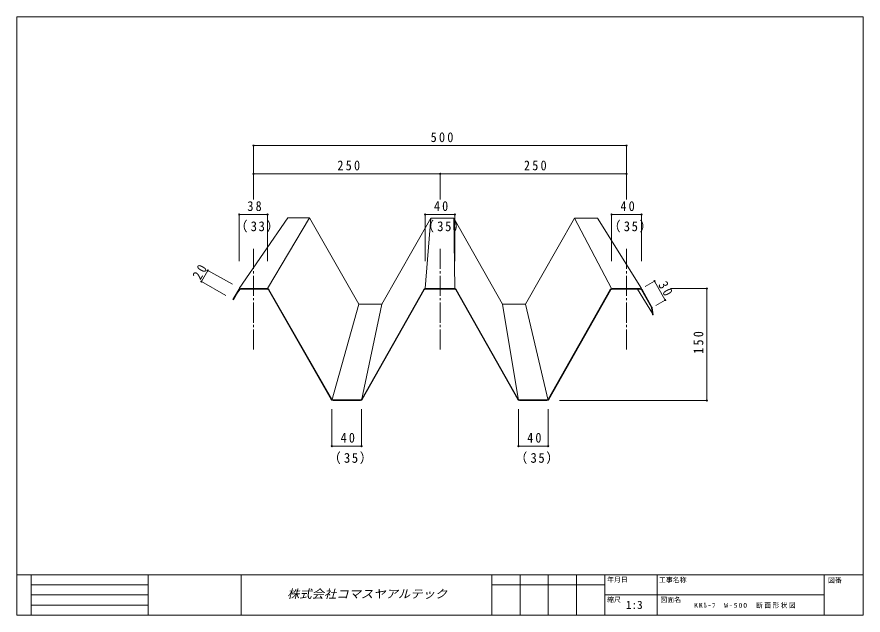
# Model space of a CAD drawing. Units: millimetres at full size, sheet at 1:3. Extents: x -567 to 567, y -401 to 401.
import ezdxf
from ezdxf.enums import TextEntityAlignment as Align

# ---------------------------------------------------------------- set-up
doc = ezdxf.new("R2010")
doc.units = ezdxf.units.MM
doc.header["$LTSCALE"] = 3
doc.header["$PDMODE"] = 32
doc.header["$PDSIZE"] = 1.5
doc.linetypes.add('CHAIN2', pattern=[12, 9, -1, 1, -1])
doc.layers.add('0-0_0', color=4, linetype='Continuous', lineweight=18)
doc.layers.add('0-3_LAYER004', color=7, linetype='Continuous', lineweight=18)
doc.styles.add('HG丸ｺﾞｼｯｸM-PRO', font='')
doc.styles.add('ＭＳ ゴシック', font='')
doc.styles.get('HG丸ｺﾞｼｯｸM-PRO').set_extended_font_data('HG丸ｺﾞｼｯｸM-PRO')
doc.styles.get('ＭＳ ゴシック').set_extended_font_data('MS Gothic')

msp = doc.modelspace()

# ---------------------------------------------------------------- linework, layer by layer
at = {"layer": '0-0_0'}
for p, q in [((-250, 228.449), (250, 228.449)), ((-250, 228.449), (-250, 190.606)), ((250, 228.449), (250, 190.606)), ((-250, 205.738), (-250, 180.118)), ((250, 205.738), (250, 180.118)), ((-250, 190.606), (0, 190.606)), ((-250, 190.606), (-250, 156.007)), ((0, 190.606), (0, 156.007)), ((0, 190.606), (250, 190.606)), ((250, 190.606), (250, 156.007)), ((-269, 136.058), (-231, 136.058)), ((-269, 136.058), (-269, 73.641)), ((-231, 136.058), (-231, 73.641)), ((-20, 136.058), (20, 136.058)), ((-20, 136.058), (-20, 73.641)), ((20, 136.058), (20, 73.641)), ((230, 136.058), (270, 136.058)), ((230, 136.058), (230, 73.641)), ((270, 136.058), (270, 73.641)), ((-311.357, 61.05), (-319.813, 46.302)), ((-278.075, 42.664), (-311.357, 61.05)), ((-319.813, 46.302), (-286.83, 27.392)), ((287.4, 46.625), (274.875, 39.528)), ((287.4, 46.625), (301.697, 21.395)), ((357.59, 36.765), (309.034, 36.765)), ((357.59, -113.235), (357.59, 36.765)), ((301.697, 21.395), (289.172, 14.297)), ((357.59, -113.235), (159.954, -113.235)), ((-145, -174.449), (-145, -124.908)), ((-105, -174.449), (-105, -124.908)), ((105, -174.449), (105, -124.908)), ((145, -174.449), (145, -124.908)), ((-145, -174.449), (-105, -174.449)), ((105, -174.449), (145, -174.449))]:
    msp.add_line(p, q, dxfattribs=at)
at = {"layer": '0-0_0', "color": 7}
for p, q in [((-269, 36.765), (-204.087, 131.405)), ((-175.095, 131.405), (-231, 36.765)), ((-204.087, 131.405), (-175.095, 131.405)), ((-175.095, 131.405), (-108.802, 15.778)), ((-20, 36.765), (-12.433, 131.344)), ((18.385, 131.344), (20, 36.765)), ((114.765, 15.685), (180.301, 131.337)), ((180.301, 131.337), (230, 36.765)), ((-267.943, 35.965), (-271.668, 30.504)), ((264.678, 35.965), (284.629, 3.339)), ((-77.92, 15.778), (-105, -113.235)), ((105, -113.235), (83.925, 15.685)), ((145, -113.235), (114.765, 15.685)), ((-391.077, -346.95), (-391.077, -400.95))]:
    msp.add_line(p, q, dxfattribs=at)
at = {"layer": '0-0_0', "linetype": 'CHAIN2'}
for p, q in [((-250, 90.054), (-250, -45.326)), ((0, 90.054), (0, -45.326)), ((250, 90.054), (250, -45.326))]:
    msp.add_line(p, q, dxfattribs=at)
at = {"layer": '0-0_0', "color": 5}
for p, q in [((-269.113, 34.96), (-276.762, 21.619)), ((-267.378, 36.765), (-231.7, 36.765)), ((-231.7, 35.965), (-267.378, 35.965)), ((-145.807, -111.827), (-229.965, 34.96)), ((-229.271, 35.358), (-145.113, -111.429)), ((-21.724, 35.346), (-104.892, -111.421)), ((-104.196, -111.815), (-21.028, 34.951)), ((-19.288, 36.765), (19.288, 36.765)), ((19.288, 35.965), (-19.288, 35.965)), ((104.196, -111.815), (21.028, 34.951)), ((21.724, 35.346), (104.892, -111.421)), ((228.276, 35.346), (145.108, -111.421)), ((145.804, -111.815), (228.972, 34.951)), ((230.712, 36.765), (268.368, 36.765)), ((268.368, 35.965), (230.712, 35.965)), ((283.338, 11.606), (270.108, 34.951)), ((270.804, 35.346), (284.034, 12)), ((283.579, 10.895), (284.882, 1.52)), ((284.371, 11.005), (285.674, 1.63)), ((284.882, 1.52), (285.674, 1.63)), ((-106.632, -112.435), (-143.378, -112.435)), ((-106.632, -113.235), (-143.378, -113.235)), ((143.368, -112.435), (106.632, -112.435)), ((106.632, -113.235), (143.368, -113.235))]:
    msp.add_line(p, q, dxfattribs=at)
at = {"layer": '0-0_0', "color": 7}
for points in [[(-145, -113.235), (-108.802, 15.778), (-77.92, 15.778), (-12.433, 131.344), (18.385, 131.344), (83.925, 15.685), (114.765, 15.685)], [(180.301, 131.337), (211.142, 131.337), (270, 36.765)]]:
    msp.add_lwpolyline(points, dxfattribs=at)
at = {"layer": '0-0_0', "color": 5}
msp.add_lwpolyline([(-269.807, 35.358), (-277.456, 22.017), (-276.762, 21.619)], dxfattribs=at)
for centre, radius, start, end in [((-267.378, 33.965), 2.8, 90, 150.17292), ((-267.378, 33.965), 2, 90, 150.17292), ((-231.7, 33.965), 2.8, 29.82708, 90), ((-231.7, 33.965), 2, 29.82708, 90), ((-19.288, 33.965), 2.8, 90, 150.46122), ((-19.288, 33.965), 2, 90, 150.46122), ((19.288, 33.965), 2.8, 29.53878, 90), ((19.288, 33.965), 2, 29.53878, 90), ((230.712, 33.965), 2.8, 90, 150.46122), ((230.712, 33.965), 2, 90, 150.46122), ((268.368, 33.965), 2.8, 29.53878, 90), ((268.368, 33.965), 2, 29.53878, 90), ((281.598, 10.619), 2, 7.9143, 29.53878), ((281.598, 10.619), 2.8, 7.9143, 29.53878), ((-143.378, -110.435), 2.8, 209.82708, 270), ((-143.378, -110.435), 2, 209.82708, 270), ((-106.632, -110.435), 2, 270, 330.46122), ((-106.632, -110.435), 2.8, 270, 330.46122), ((106.632, -110.435), 2.8, 209.53878, 270), ((106.632, -110.435), 2, 209.53878, 270), ((143.368, -110.435), 2, 270, 330.46122), ((143.368, -110.435), 2.8, 270, 330.46122)]:
    msp.add_arc(centre, radius, start, end, dxfattribs=at)
at = {"layer": '0-0_0'}
for p in [(-250, 228.449), (250, 228.449), (-250, 190.606), (0, 190.606), (250, 190.606), (-269, 136.058), (-231, 136.058), (-20, 136.058), (20, 136.058), (230, 136.058), (270, 136.058), (-311.357, 61.05), (-319.813, 46.302), (287.4, 46.625), (357.59, 36.765), (301.697, 21.395), (357.59, -113.235), (-145, -174.449), (-105, -174.449), (105, -174.449), (145, -174.449)]:
    msp.add_point(p, dxfattribs=at)
at = {"layer": '0-3_LAYER004'}
for p, q in [((-567, -346.95), (567, -346.95)), ((-548.1, -346.95), (-548.1, -400.95)), ((-266.54, -346.95), (-266.54, -400.95)), ((69.525, -346.95), (69.525, -400.95)), ((107.325, -346.95), (107.325, -400.95)), ((145.125, -346.95), (145.125, -400.95)), ((182.925, -346.95), (182.925, -400.95)), ((220.725, -346.95), (220.725, -400.95)), ((290.925, -346.95), (290.925, -400.95)), ((514.857, -346.95), (514.857, -400.95)), ((-548.1, -360.45), (-391.077, -360.45)), ((220.725, -360.45), (69.525, -360.45)), ((-548.1, -373.95), (-391.077, -373.95)), ((514.857, -373.95), (220.725, -373.95)), ((-548.1, -387.45), (-391.077, -387.45))]:
    msp.add_line(p, q, dxfattribs=at)
msp.add_lwpolyline([(-567, 400.95), (567, 400.95), (567, -400.95), (-567, -400.95)], close=True, dxfattribs=at)

# ---------------------------------------------------------------- texts
at = {"layer": '0-0_0', "color": 3, "style": 'HG丸ｺﾞｼｯｸM-PRO', "oblique": 15, "width": 1.1}
msp.add_text('株式会社コマスヤアルテック', height=11, dxfattribs=at).set_placement((-205.007, -381.45), align=Align.BOTTOM_LEFT)
at = {"layer": '0-0_0', "color": 7, "attachment_point": 7, "style": 'ＭＳ ゴシック'}
for s, insert, char_height in [('\\T1.38;\\W0.9;500', (-12.5, 232.949), 13.2), ('\\T1.38;\\W0.9;250', (-137.5, 195.106), 13.2), ('\\T1.38;\\W0.9;250', (112.5, 195.106), 13.2), ('\\T1.36;\\W0.9;38', (-258.125, 140.558), 13.2), ('\\T1.36;\\W0.9;40', (-8.125, 140.558), 13.2), ('\\T1.36;\\W0.9;40', (241.875, 140.558), 13.2), ('\\T1.24;\\W0.95;（33）', (-275, 112.024), 13.2), ('\\T1.24;\\W0.95;（35）', (-25, 112.024), 13.2), ('\\T1.24;\\W0.95;（35）', (225, 112.024), 13.2), ('\\T1.36;\\W0.9;40', (-133.125, -169.949), 13.2), ('\\T1.36;\\W0.9;40', (116.875, -169.949), 13.2), ('\\T1.24;\\W0.95;（35）', (-150, -198.483), 13.2), ('\\T1.24;\\W0.95;（35）', (100, -198.483), 13.2), ('\\T1.25;\\W0.95;KKﾙｰﾌ\u3000W-500\u3000断面形状図', (340.641, -391.95), 6.598)]:
    msp.add_mtext(s, dxfattribs=dict(at, insert=insert, char_height=char_height))
at = {"layer": '0-0_0', "color": 7, "char_height": 13.2, "attachment_point": 7, "style": 'ＭＳ ゴシック'}
for s, insert, rotation in [('\\T1.36;\\W0.9;20', (-320.928, 47.374), 60.173), ('\\T1.36;\\W0.9;30', (291.848, 41.818), 299.539), ('\\T1.38;\\W0.9;150', (353.09, -50.735), 90)]:
    msp.add_mtext(s, dxfattribs=dict(at, insert=insert, rotation=rotation))
at = {"layer": '0-3_LAYER004', "style": 'ＭＳ ゴシック'}
for s, height, p in [('年月日', 6.598, (224, -358.65)), ('工事名称', 6.598, (293.4, -359.05)), ('図番', 6.598, (520, -359.55)), ('縮尺', 6.598, (223.9, -385.65)), ('1:3', 11, (249.15, -396.05)), ('図面名', 6.598, (295.3, -385.65))]:
    msp.add_text(s, height=height, dxfattribs=at).set_placement(p, align=Align.BOTTOM_LEFT)

doc.saveas('drawing.dxf')
